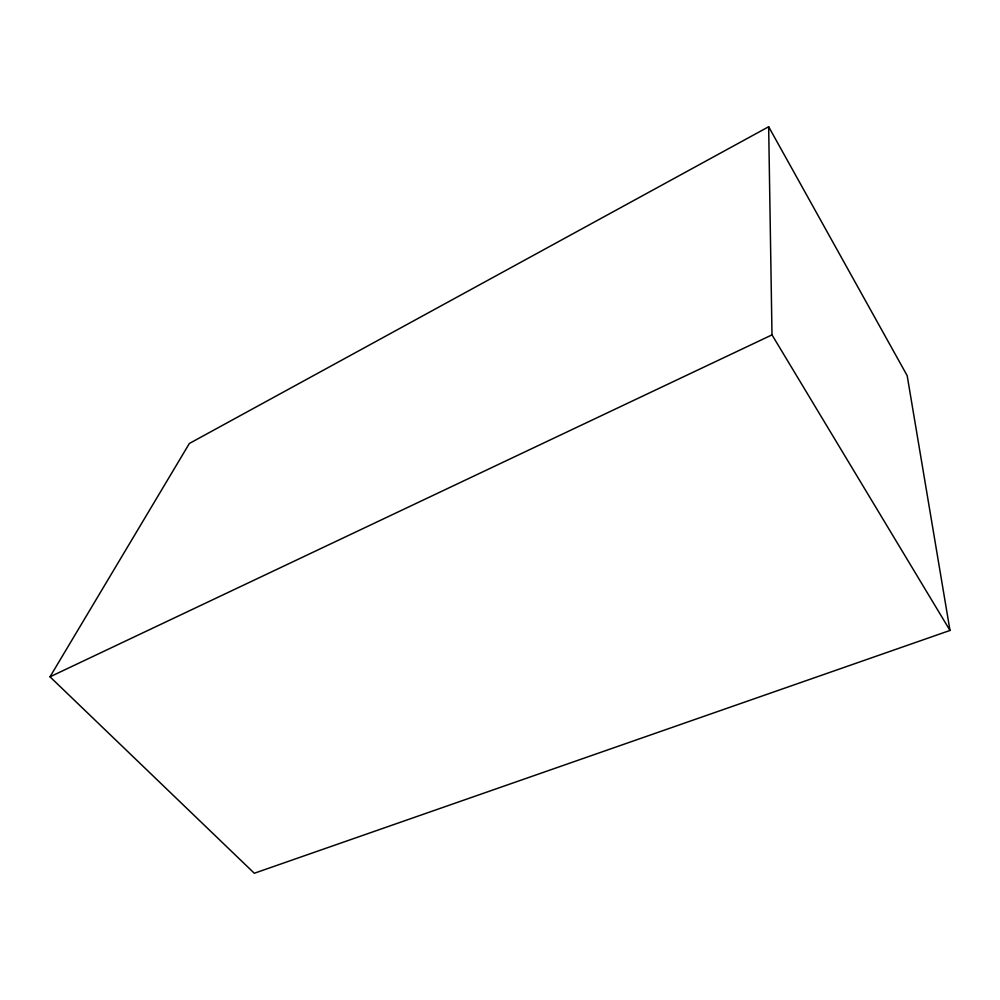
<?xml version="1.0" encoding="UTF-8"?>
<svg xmlns="http://www.w3.org/2000/svg" width="1000" height="1000" viewBox="0 0 1000 1000"><rect width="100%" height="100%" fill="white"/><g stroke="black" fill="none" stroke-linecap="round" stroke-linejoin="round"><path stroke-width="1.5" d="M50 676.812L189.375 443.462L768.662 126.75L907.175 375.662L950 630.45L254.312 873.25L50 676.812L772 334.875L768.662 126.75M772 334.875L950 630.45"/></g></svg>
